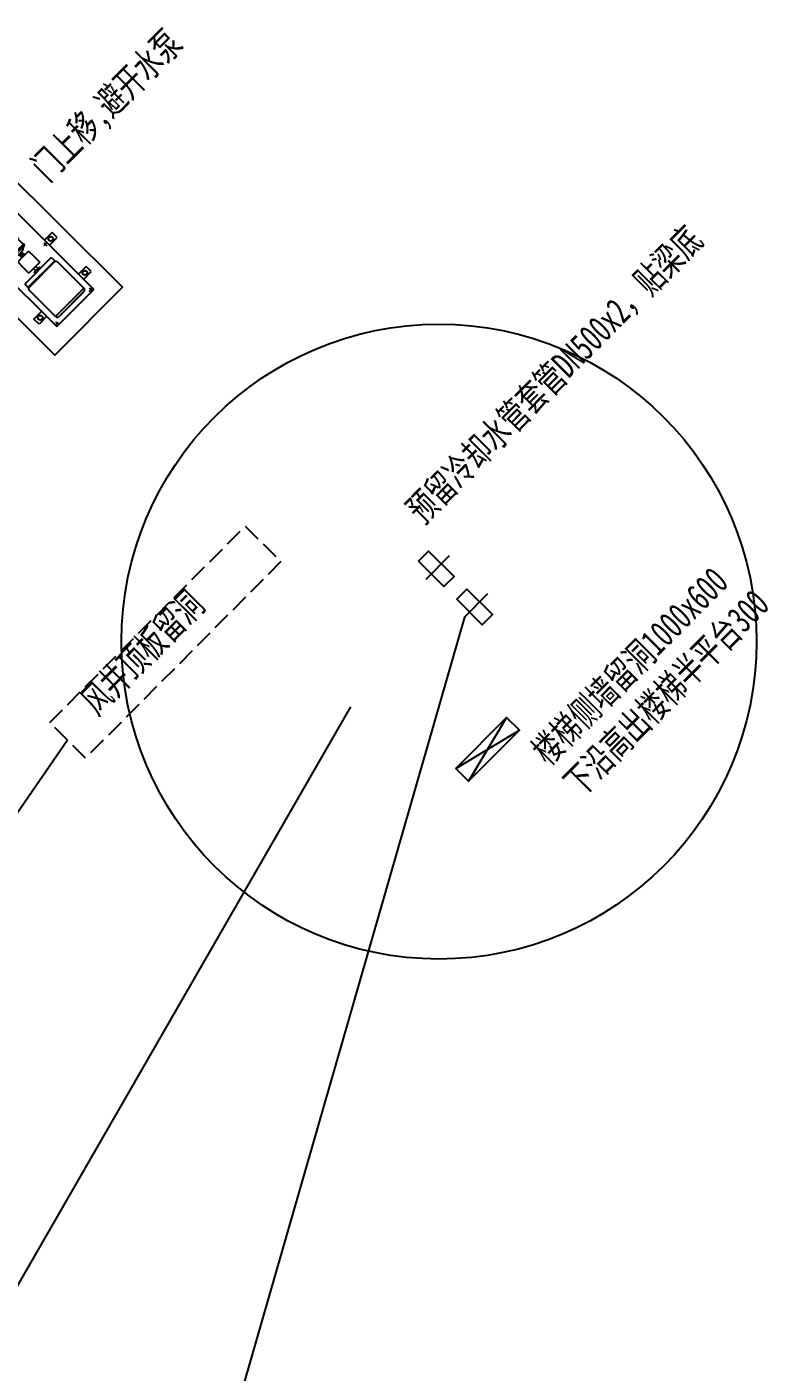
# Model space of a CAD drawing. Extents: x 517634312 to 520012312, y 3499191844 to 3500891844.
# Drawn here: x 518817366 to 518827677, y 3499824713 to 3499843404 of the extents above; entities that cross this region are included whole.
import ezdxf

# ---------------------------------------------------------------- set-up
doc = ezdxf.new("R2010")
doc.units = 0
doc.header["$LTSCALE"] = 1000
doc.linetypes.add('DASH', pattern=[0.35, 0.25, -0.1])
doc.layers.get('0').update_dxf_attribs({"linetype": 'CONTINUOUS'})
doc.layers.add('H-BASE', color=7, linetype='CONTINUOUS')
doc.layers.add('H-EQUP-PUMP', color=4, linetype='CONTINUOUS')
doc.layers.add('H-CONA', color=7, linetype='CONTINUOUS', plot=False)
doc.styles.add('TH-STYLE1', font='', dxfattribs={"width": 0.7})
doc.styles.get('TH-STYLE1').set_extended_font_data('STFangsong')

# ---------------------------------------------------------------- blocks, each defined once
blk = doc.blocks.new('端吸泵200T')
for p, q in [((0, 1840), (730, 1840)), ((0, 1840), (0, 0)), ((0, 1813), (61, 1813)), ((33, 1840), (33, 1784)), ((287, 1696), (107, 1696)), ((529, 1784), (201, 1784)), ((201, 1743), (201, 1784)), ((529, 1764), (201, 1764)), ((201, 1755), (529, 1755)), ((365, 1810), (365, 1460)), ((623, 1696), (442, 1696)), ((529, 1743), (529, 1784)), ((672, 1813), (730, 1813)), ((697, 1840), (697, 1784)), ((730, 1840), (730, 0)), ((288, 1555), (107, 1555)), ((107, 1491), (107, 1555)), ((208, 1626), (521, 1626)), ((623, 1555), (441, 1555)), ((623, 1555), (623, 1491)), ((623, 1491), (107, 1491)), ((107, 1491), (623, 1491)), ((107, 1475), (623, 1475)), ((107, 1475), (107, 1444)), ((107, 1444), (623, 1444)), ((237, 1233), (237, 1444)), ((257, 1283), (257, 1444)), ((304, 1367), (284, 1444)), ((304, 1337), (304, 1367)), ((426, 1367), (304, 1367)), ((426, 1357), (304, 1357)), ((426, 1337), (304, 1337)), ((345, 1337), (345, 1273)), ((385, 1337), (385, 1273)), ((426, 1367), (446, 1444)), ((426, 1337), (426, 1367)), ((473, 1283), (473, 1444)), ((493, 1233), (493, 1444)), ((623, 1475), (623, 1444)), ((237, 1253), (319, 1253)), ((237, 1233), (493, 1233)), ((242, 1117), (242, 1132)), ((255, 1135), (245, 1135)), ((257, 1225), (248, 1225)), ((248, 1137), (248, 1225)), ((487, 1135), (249, 1135)), ((257, 1225), (257, 1233)), ((268, 1273), (462, 1273)), ((411, 1253), (493, 1253)), ((473, 1225), (473, 1233)), ((473, 1225), (482, 1225)), ((482, 1137), (482, 1225)), ((488, 1117), (488, 1132)), ((33, 947), (33, 891)), ((271, 1114), (245, 1114)), ((249, 1108), (249, 1114)), ((252, 1107), (259, 1107)), ((466, 1019), (253, 1019)), ((253, 1019), (253, 916)), ((254, 1108), (254, 1114)), ((261, 1107), (268, 1107)), ((266, 1108), (266, 1114)), ((271, 1114), (365, 1114)), ((271, 1108), (271, 1114)), ((302, 1084), (273, 1113)), ((304, 1083), (365, 1083)), ((335, 1083), (335, 1075)), ((335, 1075), (395, 1075)), ((335, 1075), (336, 1074)), ((394, 1074), (336, 1074)), ((337, 1021), (337, 1074)), ((371, 1065), (359, 1065)), ((359, 1065), (359, 1021)), ((458, 1114), (365, 1114)), ((365, 1083), (426, 1083)), ((371, 1021), (371, 1065)), ((393, 1021), (393, 1074)), ((395, 1075), (394, 1074)), ((395, 1083), (395, 1075)), ((428, 1084), (458, 1114)), ((458, 1108), (458, 1114)), ((458, 1114), (485, 1114)), ((462, 1107), (478, 1107)), ((464, 1108), (464, 1114)), ((466, 1019), (466, 916)), ((475, 1108), (475, 1114)), ((481, 1108), (481, 1114)), ((697, 947), (697, 891)), ((0, 920), (61, 920)), ((253, 916), (253, 798)), ((466, 798), (253, 798)), ((416, 755), (314, 755)), ((314, 733), (314, 755)), ((345, 755), (345, 798)), ((385, 755), (385, 798)), ((416, 733), (416, 755)), ((466, 916), (466, 798)), ((672, 920), (730, 920)), ((102, 657), (87, 634)), ((87, 110), (87, 634)), ((102, 712), (102, 657)), ((102, 667), (628, 667)), ((102, 657), (628, 657)), ((123, 733), (607, 733)), ((416, 733), (314, 733)), ((628, 712), (628, 657)), ((628, 657), (643, 634)), ((643, 110), (643, 634)), ((0, 27), (59, 27)), ((0, 0), (730, 0)), ((33, 61), (33, -2)), ((643, 110), (87, 110)), ((609, 76), (121, 76)), ((594, 76), (136, 76)), ((664, 27), (730, 27)), ((697, 61), (697, -2))]:
    blk.add_line(p, q)
for centre, radius in [((365, 1626), 111), ((365, 1626), 104), ((364, 1626), 101), ((365, 1626), 81.8)]:
    blk.add_circle(centre, radius)
for centre, radius, start, end in [((107, 1626), 70.3, 90, 270), ((155, 1743), 46.7, 268.0103, 0), ((575, 1743), 46.7, 180, 271.9897), ((623, 1626), 70.3, 270, 90), ((245, 1132), 2.73, 90, 180), ((251, 1137), 2.73, 180, 225.1423), ((268, 1283), 10.1, 180, 270), ((462, 1283), 10.1, 270, 0), ((485, 1132), 2.73, 0, 90), ((485, 1137), 2.73, 314.8577, 0), ((245, 1117), 2.73, 180, 270), ((252, 1111), 4.15, 227.4117, 312.5883), ((260, 1121), 14.9, 247.833, 292.167), ((268, 1111), 4.14, 227.252, 312.748), ((271, 1111), 2.73, 45, 90), ((304, 1086), 2.73, 225, 270), ((304, 1086), 2.73, 225, 270), ((426, 1086), 2.73, 270, 315), ((461, 1111), 4.15, 227.4117, 312.5883), ((470, 1121), 14.9, 247.833, 292.167), ((478, 1111), 4.14, 227.252, 312.748), ((485, 1117), 2.73, 270, 0), ((123, 712), 20.3, 90, 180), ((607, 712), 20.3, 0, 90), ((121, 110), 33.9, 180, 270), ((609, 110), 33.9, 270, 0)]:
    blk.add_arc(centre, radius, start, end)

msp = doc.modelspace()

# ---------------------------------------------------------------- linework, layer by layer
at = {"layer": 'H-BASE'}
for p, q in [((518817715.143, 3499840548.0026), (518817609.3685, 3499840441.6458)), ((518817680.2731, 3499840371.1295), (518817786.0475, 3499840477.4863)), ((518817786.0475, 3499840477.4863), (518817715.143, 3499840548.0026)), ((518818190.2033, 3499840075.5435), (518818084.4289, 3499839969.1867)), ((518818261.1079, 3499840005.0272), (518818190.2033, 3499840075.5435)), ((518818155.3334, 3499839898.6704), (518818261.1079, 3499840005.0272)), ((518817463.8855, 3499839345.2268), (518817569.66, 3499839451.5836)), ((518817534.79, 3499839274.7105), (518817463.8855, 3499839345.2268)), ((518817640.5645, 3499839381.0673), (518817534.79, 3499839274.7105))]:
    msp.add_line(p, q, dxfattribs=at)
msp.add_lwpolyline([(518816053.4677, 3499840536.3698), (518816991.3344, 3499841479.4), (518818693.0431, 3499839787.009), (518817755.1764, 3499838843.9788)], close=True, dxfattribs=at)
for centre in [(518817697.708, 3499840459.5661), (518818172.7684, 3499839987.1069), (518817552.225, 3499839363.147)]:
    msp.add_circle(centre, 32.5, dxfattribs=at)
at = {"layer": 'H-CONA'}
for p, q in [((518822911.4137, 3499835732.7709, 0.0209), (518823235.4459, 3499836058.5871, 0.0209)), ((518823443.2587, 3499835203.8381, 0.0209), (518823767.2909, 3499835529.6543, 0.0209)), ((518824030.8318, 3499833809.2916), (518823502.9313, 3499832923.9545)), ((518823325.6689, 3499833100.2463), (518824208.0942, 3499833632.9998))]:
    msp.add_line(p, q, dxfattribs=at)
at = {"layer": 'H-CONA', "color": 6}
for p, q in [((518823443.2587, 3499835203.8381, 0.0209), (518811647.5027, 3499794214.2203)), ((518821862.7651, 3499833954.9898), (518799418.1752, 3499794989.5556)), ((518817932.4517, 3499833491.7148), (518792061.3863, 3499796050.008))]:
    msp.add_line(p, q, dxfattribs=at)
at = {"layer": 'H-CONA', "linetype": 'DASH'}
msp.add_lwpolyline([(518817684.2858, 3499833738.5219), (518820399.159, 3499836468.3422), (518820895.4907, 3499835974.7282), (518818180.6175, 3499833244.9078)], close=True, dxfattribs=at)
at = {"layer": 'H-CONA'}
for points in [[(518822804.6687, 3499835979.9662), (518822945.7013, 3499836121.7752), (518823300.2239, 3499835769.1938), (518823159.1913, 3499835627.3847)], [(518823336.5136, 3499835451.0333), (518823477.5462, 3499835592.8424), (518823832.0689, 3499835240.2609), (518823691.0363, 3499835098.4519)], [(518823325.6689, 3499833100.2463), (518824030.8318, 3499833809.2916), (518824208.0942, 3499833632.9998), (518823502.9313, 3499832923.9545)]]:
    msp.add_lwpolyline(points, close=True, dxfattribs=at)
at = {"layer": 'H-CONA', "color": 6}
msp.add_circle((518823091.0495, 3499834863.8132, 0), 4411.0144, dxfattribs=at)

# ---------------------------------------------------------------- block references
at = {"layer": 'H-EQUP-PUMP', "rotation": 45.15729226306229}
msp.add_blockref('端吸泵200T', (518817782.3735, 3499839240.0347), dxfattribs=at)

# ---------------------------------------------------------------- texts
at = {"layer": 'H-CONA', "char_height": 375, "attachment_point": 1, "rotation": 45.15729226, "style": 'TH-STYLE1'}
for s, insert in [('门上移,避开水泵', (518817394.6479, 3499841501.3989)), ('预留冷却水管套管DN500x2，贴梁底', (518822604.9053, 3499836742.7745)), ('楼梯侧墙留洞1000x600\\P下沿高出楼梯半平台300', (518824346.5275, 3499833390.665)), ('风井顶板留洞', (518818076.1885, 3499834083.0879))]:
    msp.add_mtext_dynamic_manual_height_columns(s, width=5295.832619, gutter_width=32731.049, heights=[0], dxfattribs=dict(at, insert=insert))

doc.saveas('drawing.dxf')
